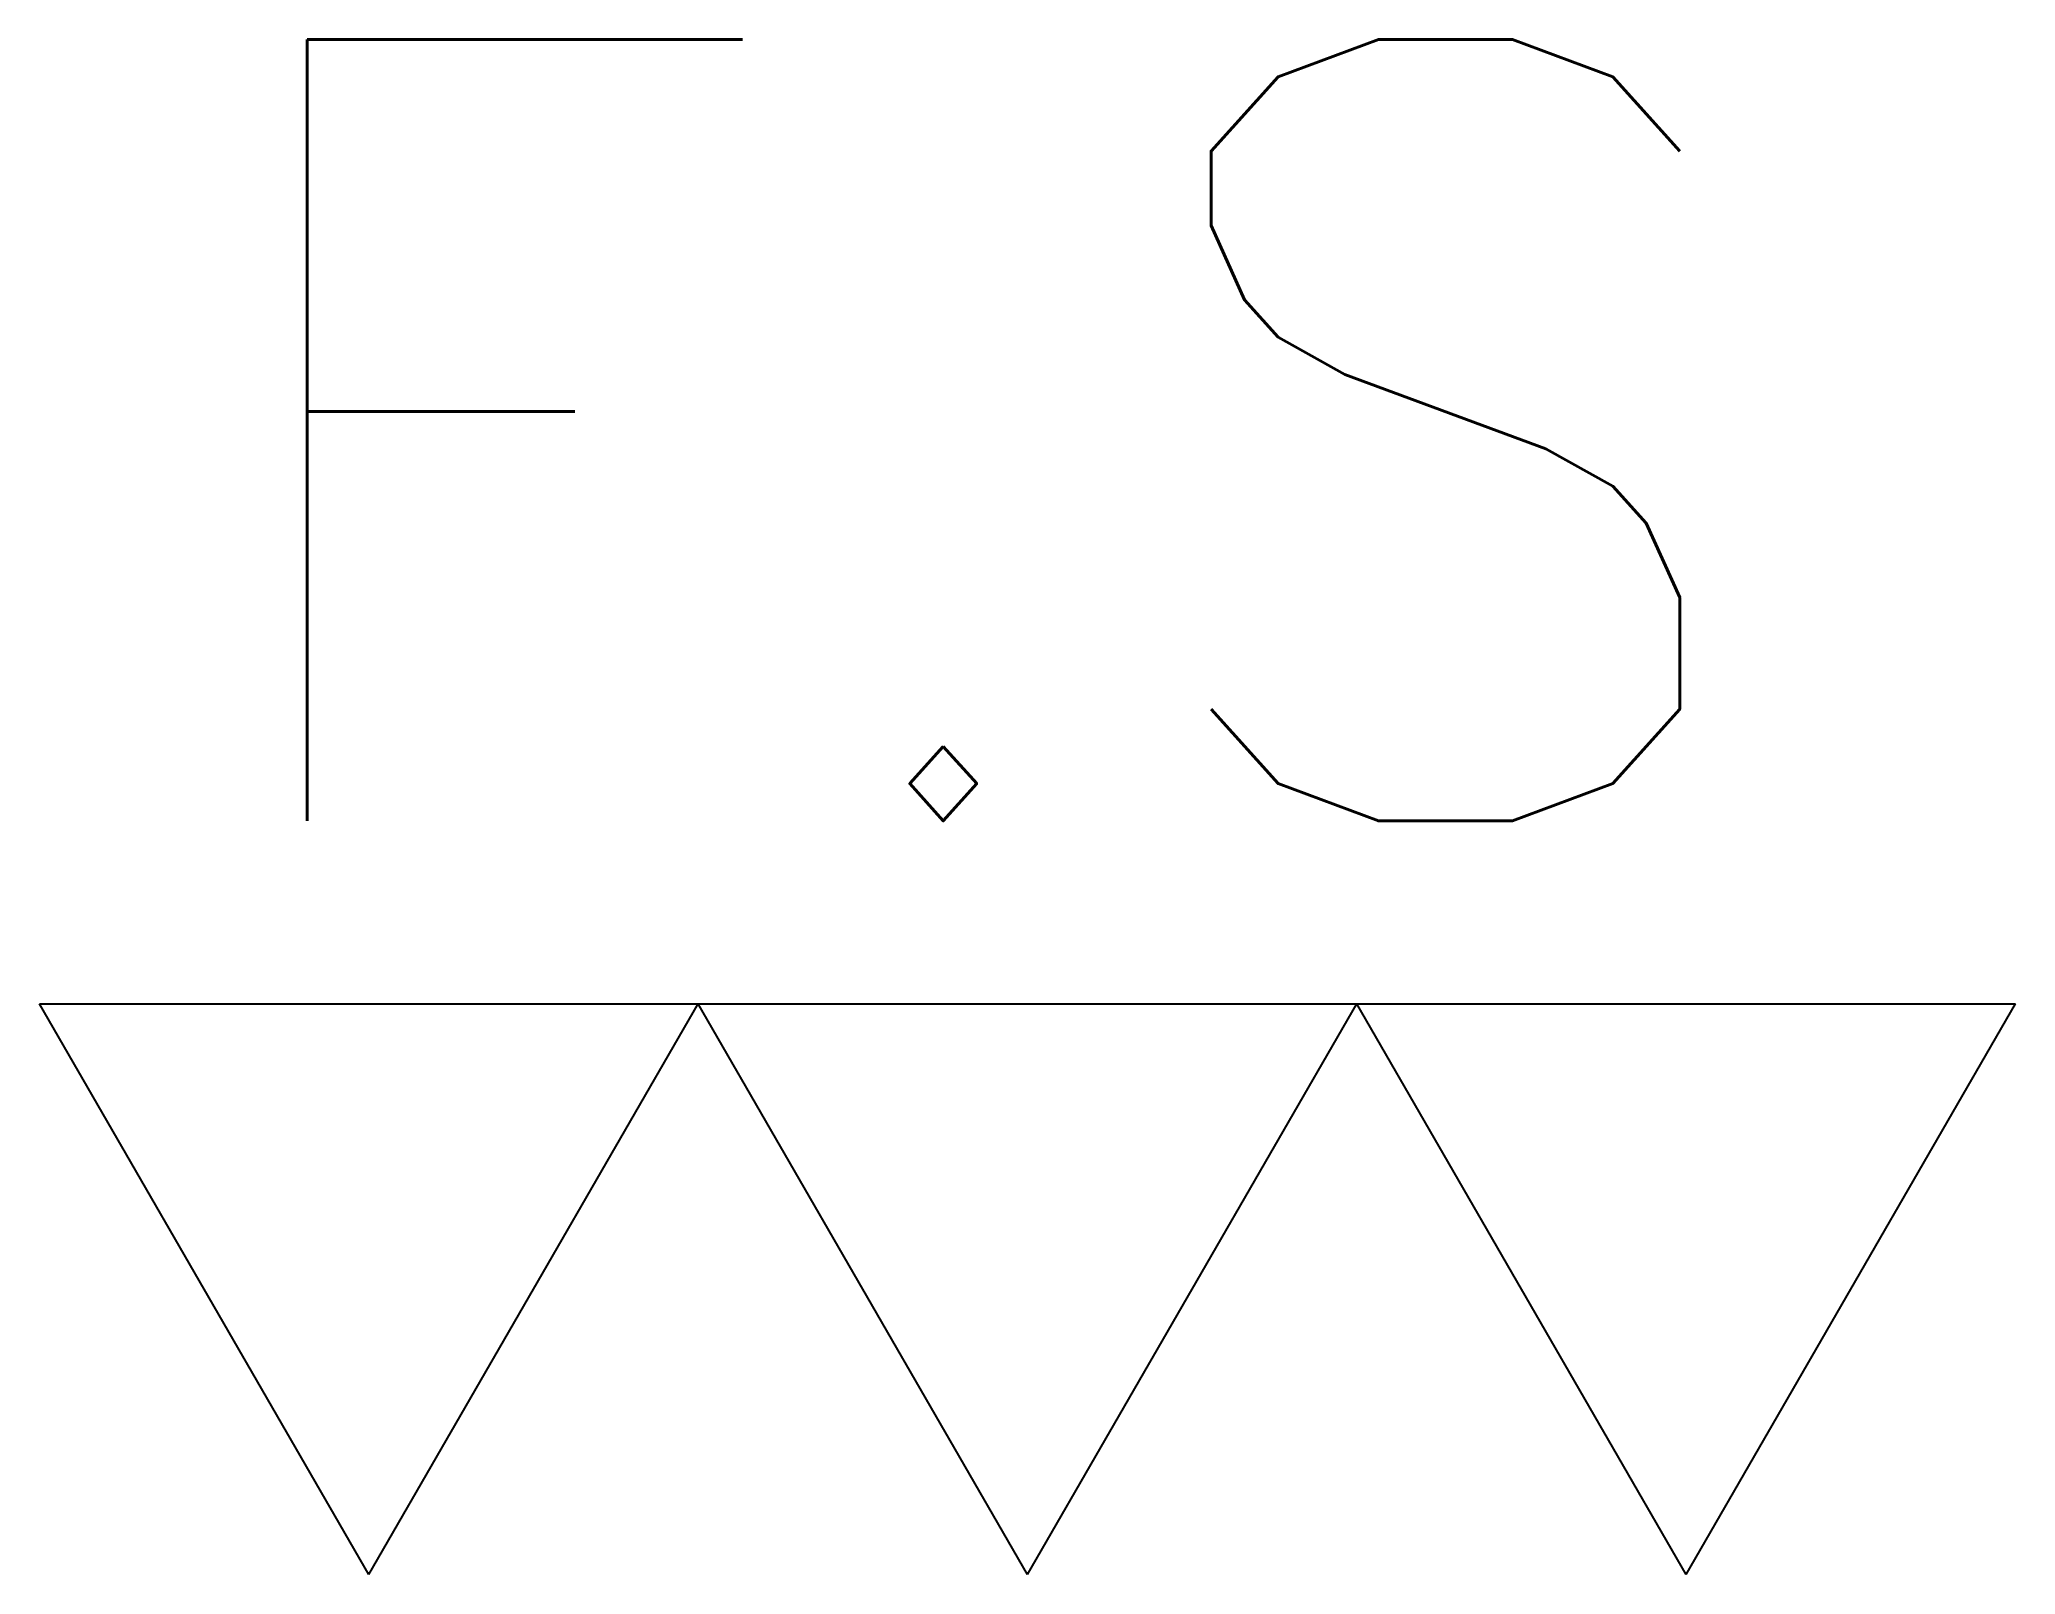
# Model space of a CAD drawing. Extents: x 151.9 to 186.5, y 102.8 to 129.7.
import ezdxf

# ---------------------------------------------------------------- set-up
doc = ezdxf.new("R2010")
doc.units = 0
doc.header["$MEASUREMENT"] = 0
doc.layers.add('DIM', color=2, linetype='CONTINUOUS')
doc.styles.add('ROMANS', font='romans')

msp = doc.modelspace()

# ---------------------------------------------------------------- linework, layer by layer
at = {"layer": 'DIM'}
for p, q in [((151.855, 112.78), (163.402, 112.78)), ((157.628, 102.78), (151.855, 112.78)), ((157.628, 102.78), (163.402, 112.78)), ((163.402, 112.78), (174.949, 112.78)), ((169.175, 102.78), (163.402, 112.78)), ((169.175, 102.78), (174.949, 112.78)), ((180.722, 102.78), (174.949, 112.78)), ((174.949, 112.78), (186.496, 112.78)), ((180.722, 102.78), (186.496, 112.78))]:
    msp.add_line(p, q, dxfattribs=at)

# ---------------------------------------------------------------- texts
at = {"layer": 'DIM', "style": 'ROMANS'}
msp.add_text('F.S', height=13.6946, dxfattribs=at).set_placement((154.199, 115.989))

doc.saveas('drawing.dxf')
